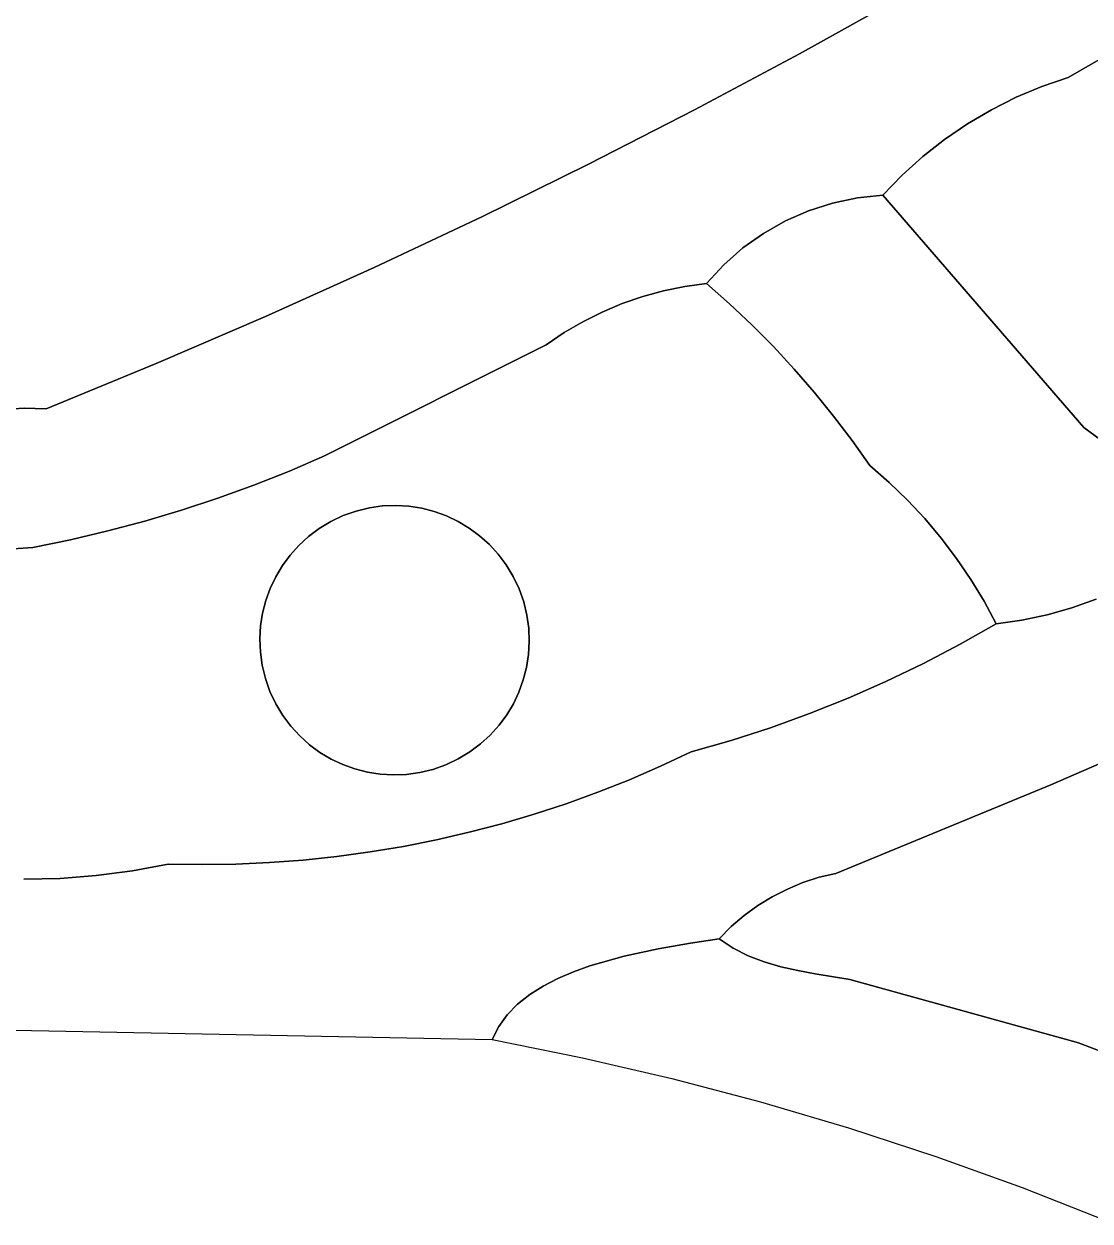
# Model space of a CAD drawing. Header units: inches. Extents: x 36.3 to 71.4, y 17.4 to 61.7.
# Drawn here: x 44.125 to 47.096, y 22.293 to 25.629 of the extents above; entities that cross this region are included whole.
import ezdxf

# ---------------------------------------------------------------- set-up
doc = ezdxf.new("R2010")
doc.units = ezdxf.units.IN
doc.layers.add('SURFACES_FOR_SKETCHUP', color=7, linetype='Continuous')

msp = doc.modelspace()

# ---------------------------------------------------------------- linework, layer by layer
at = {"layer": 'SURFACES_FOR_SKETCHUP'}
for points, invisible_edges in [([(44.9234, 25.952), (45.9932, 25.3891), (46.2615, 26.6365)], 3), ([(46.2858, 25.5455), (46.2615, 26.6365), (45.9932, 25.3891)], 3), ([(46.5757, 25.7069), (46.2615, 26.6365), (46.2858, 25.5455)], 3), ([(44.8364, 25.8981), (45.4005, 25.0913), (44.9234, 25.952)], 3), ([(45.6981, 25.2377), (44.9234, 25.952), (45.4005, 25.0913)], 3), ([(45.9932, 25.3891), (44.9234, 25.952), (45.6981, 25.2377)], 3), ([(44.7466, 25.8498), (45.1004, 24.95), (44.8364, 25.8981)], 3), ([(45.4005, 25.0913), (44.8364, 25.8981), (45.1004, 24.95)], 3), ([(44.6542, 25.8072), (45.1004, 24.95), (44.7466, 25.8498)], 3), ([(44.5594, 25.7703), (45.1004, 24.95), (44.6542, 25.8072)], 3), ([(44.5594, 25.7703), (44.4625, 25.7393), (44.798, 24.8137)], 10), ([(45.1004, 24.95), (44.5594, 25.7703), (44.798, 24.8137)], 3), ([(47.5506, 25.7705), (46.5757, 25.7069), (47.2908, 25.6279)], 3), ([(44.4625, 25.7393), (44.3638, 25.7144), (44.798, 24.8137)], 10), ([(44.1621, 25.6827), (44.1113, 25.7024), (44.005, 24.544)], 10), ([(44.005, 24.544), (44.0648, 24.5544), (44.1621, 25.6827)], 10), ([(44.0648, 24.5544), (44.1254, 24.5586), (44.1621, 25.6827)], 10), ([(44.1254, 24.5586), (44.4933, 24.6826), (44.1621, 25.6827)], 11), ([(44.2636, 25.6954), (44.1621, 25.6827), (44.4933, 24.6826)], 10), ([(44.3638, 25.7144), (44.2636, 25.6954), (44.4933, 24.6826)], 10), ([(44.4933, 24.6826), (44.798, 24.8137), (44.3638, 25.7144)], 10), ([(46.2858, 25.5455), (46.6904, 25.3071), (46.5757, 25.7069)], 3), ([(46.961, 25.4541), (47.0345, 25.4792), (46.5757, 25.7069)], 10), ([(46.8896, 25.4243), (46.961, 25.4541), (46.5757, 25.7069)], 10), ([(46.7541, 25.3506), (46.5757, 25.7069), (46.6904, 25.3071)], 3), ([(46.8206, 25.3897), (46.5757, 25.7069), (46.7541, 25.3506)], 3), ([(46.8896, 25.4243), (46.5757, 25.7069), (46.8206, 25.3897)], 3), ([(47.2908, 25.6279), (46.5757, 25.7069), (47.0345, 25.4792)], 3), ([(47.0345, 25.4792), (47.0787, 24.504), (47.2908, 25.6279)], 3), ([(47.1235, 24.4708), (47.2908, 25.6279), (47.0787, 24.504)], 3), ([(45.9932, 25.3891), (46.3113, 25.1079), (46.2858, 25.5455)], 3), ([(46.3783, 25.1294), (46.4475, 25.144), (46.2858, 25.5455)], 10), ([(46.3783, 25.1294), (46.2858, 25.5455), (46.3113, 25.1079)], 3), ([(46.5723, 25.2074), (46.2858, 25.5455), (46.4475, 25.144)], 11), ([(46.6297, 25.2593), (46.2858, 25.5455), (46.5723, 25.2074)], 3), ([(46.6904, 25.3071), (46.2858, 25.5455), (46.6297, 25.2593)], 3), ([(46.8896, 25.4243), (47.0787, 24.504), (46.961, 25.4541)], 3), ([(46.961, 25.4541), (47.0787, 24.504), (47.0345, 25.4792)], 3), ([(46.8206, 25.3897), (47.0787, 24.504), (46.8896, 25.4243)], 3), ([(45.6981, 25.2377), (46.0753, 24.958), (45.9932, 25.3891)], 3), ([(46.3113, 25.1079), (45.9932, 25.3891), (46.247, 25.0797)], 3), ([(46.1859, 25.0452), (45.9932, 25.3891), (46.1285, 25.0045)], 3), ([(46.247, 25.0797), (45.9932, 25.3891), (46.1859, 25.0452)], 3), ([(46.1285, 25.0045), (45.9932, 25.3891), (46.0753, 24.958)], 3), ([(46.7541, 25.3506), (47.0787, 24.504), (46.8206, 25.3897)], 3), ([(46.6904, 25.3071), (47.0787, 24.504), (46.7541, 25.3506)], 3), ([(46.6297, 25.2593), (47.0787, 24.504), (46.6904, 25.3071)], 3), ([(46.5723, 25.2074), (47.0787, 24.504), (46.6297, 25.2593)], 3), ([(45.4005, 25.0913), (45.7365, 24.8261), (45.6981, 25.2377)], 3), ([(45.9074, 24.8852), (45.9667, 24.8974), (45.6981, 25.2377)], 10), ([(46.0753, 24.958), (45.6981, 25.2377), (45.9667, 24.8974)], 11), ([(45.8492, 24.8692), (45.6981, 25.2377), (45.7921, 24.8495)], 3), ([(45.7921, 24.8495), (45.6981, 25.2377), (45.7365, 24.8261)], 3), ([(45.9074, 24.8852), (45.6981, 25.2377), (45.8492, 24.8692)], 3), ([(46.4475, 25.144), (46.5184, 25.1515), (46.5723, 25.2074)], 8), ([(46.5184, 25.1515), (47.0787, 24.504), (46.5723, 25.2074)], 2), ([(46.4475, 25.144), (46.2712, 24.6671), (46.5184, 25.1515)], 3), ([(46.3272, 24.6026), (46.5184, 25.1515), (46.2712, 24.6671)], 3), ([(46.3811, 24.5362), (46.5184, 25.1515), (46.3272, 24.6026)], 3), ([(46.5184, 25.1515), (46.3811, 24.5362), (47.0787, 24.504)], 3), ([(46.3113, 25.1079), (46.2131, 24.7297), (46.3783, 25.1294)], 3), ([(46.2712, 24.6671), (46.3783, 25.1294), (46.2131, 24.7297)], 3), ([(46.3783, 25.1294), (46.2712, 24.6671), (46.4475, 25.144)], 3), ([(45.1004, 24.95), (45.5799, 24.7346), (45.4005, 25.0913)], 3), ([(45.6302, 24.7686), (45.4005, 25.0913), (45.5799, 24.7346)], 3), ([(45.6825, 24.7991), (45.4005, 25.0913), (45.6302, 24.7686)], 3), ([(45.7365, 24.8261), (45.4005, 25.0913), (45.6825, 24.7991)], 3), ([(46.247, 25.0797), (46.2131, 24.7297), (46.3113, 25.1079)], 3), ([(46.2131, 24.7297), (46.247, 25.0797), (46.153, 24.7904)], 3), ([(46.1859, 25.0452), (46.153, 24.7904), (46.247, 25.0797)], 3), ([(46.1285, 25.0045), (46.153, 24.7904), (46.1859, 25.0452)], 3), ([(46.0753, 24.958), (46.0909, 24.8491), (46.1285, 25.0045)], 3), ([(46.153, 24.7904), (46.1285, 25.0045), (46.0909, 24.8491)], 3), ([(44.798, 24.8137), (44.9624, 24.4252), (45.1004, 24.95)], 3), ([(45.5799, 24.7346), (45.1004, 24.95), (44.9624, 24.4252)], 3), ([(45.9667, 24.8974), (46.0268, 24.9058), (46.0753, 24.958)], 8), ([(46.0753, 24.958), (46.0268, 24.9058), (46.0909, 24.8491)], 8), ([(45.8492, 24.8692), (46.153, 24.7904), (45.9074, 24.8852)], 3), ([(45.9667, 24.8974), (45.9074, 24.8852), (46.0909, 24.8491)], 10), ([(46.0909, 24.8491), (45.9074, 24.8852), (46.153, 24.7904)], 3), ([(46.0268, 24.9058), (45.9667, 24.8974), (46.0909, 24.8491)], 2), ([(45.7921, 24.8495), (45.7365, 24.8261), (46.2131, 24.7297)], 10), ([(45.8492, 24.8692), (45.7921, 24.8495), (46.153, 24.7904)], 10), ([(46.2131, 24.7297), (46.153, 24.7904), (45.7921, 24.8495)], 10), ([(45.7365, 24.8261), (45.6825, 24.7991), (46.2131, 24.7297)], 10), ([(44.4933, 24.6826), (44.7651, 24.3437), (44.798, 24.8137)], 3), ([(44.8643, 24.383), (44.798, 24.8137), (44.7651, 24.3437)], 3), ([(44.9624, 24.4252), (44.798, 24.8137), (44.8643, 24.383)], 3), ([(45.6302, 24.7686), (46.2712, 24.6671), (45.6825, 24.7991)], 3), ([(46.2712, 24.6671), (46.2131, 24.7297), (45.6825, 24.7991)], 10), ([(46.2712, 24.6671), (45.6302, 24.7686), (45.4688, 24.1216)], 11), ([(45.6302, 24.7686), (45.5799, 24.7346), (45.4688, 24.1216)], 10), ([(44.9624, 24.4252), (45.1973, 24.285), (45.5799, 24.7346)], 3), ([(45.2331, 24.2794), (45.5799, 24.7346), (45.1973, 24.285)], 3), ([(45.2681, 24.2704), (45.5799, 24.7346), (45.2331, 24.2794)], 3), ([(45.3019, 24.2582), (45.5799, 24.7346), (45.2681, 24.2704)], 3), ([(45.3019, 24.2582), (45.3345, 24.2427), (45.5799, 24.7346)], 10), ([(45.3345, 24.2427), (45.3655, 24.2242), (45.5799, 24.7346)], 10), ([(45.3655, 24.2242), (45.3946, 24.2028), (45.5799, 24.7346)], 10), ([(45.3946, 24.2028), (45.4217, 24.1785), (45.5799, 24.7346)], 10), ([(45.4217, 24.1785), (45.4465, 24.1514), (45.5799, 24.7346)], 10), ([(45.4465, 24.1514), (45.4688, 24.1216), (45.5799, 24.7346)], 10), ([(44.1863, 24.5567), (44.4933, 24.6826), (44.1254, 24.5586)], 2), ([(44.1863, 24.5567), (44.4614, 24.2436), (44.4933, 24.6826)], 3), ([(44.5636, 24.274), (44.4933, 24.6826), (44.4614, 24.2436)], 3), ([(44.6648, 24.3074), (44.7651, 24.3437), (44.4933, 24.6826)], 10), ([(44.5636, 24.274), (44.6648, 24.3074), (44.4933, 24.6826)], 10), ([(45.4688, 24.1216), (45.4882, 24.0893), (46.2712, 24.6671)], 10), ([(46.3272, 24.6026), (46.2712, 24.6671), (45.4882, 24.0893)], 10), ([(45.4882, 24.0893), (45.5046, 24.0546), (46.3272, 24.6026)], 10), ([(46.3811, 24.5362), (46.3272, 24.6026), (45.5046, 24.0546)], 10), ([(44.0533, 24.1637), (44.1498, 24.1703), (44.0648, 24.5544)], 10), ([(44.0648, 24.5544), (44.1498, 24.1703), (44.1254, 24.5586)], 3), ([(44.1254, 24.5586), (44.1498, 24.1703), (44.1863, 24.5567)], 3), ([(44.2544, 24.1917), (44.1863, 24.5567), (44.1498, 24.1703)], 3), ([(44.4614, 24.2436), (44.1863, 24.5567), (44.3583, 24.2161)], 3), ([(44.3583, 24.2161), (44.1863, 24.5567), (44.2544, 24.1917)], 3), ([(45.5046, 24.0546), (45.5175, 24.0183), (46.3811, 24.5362)], 10), ([(46.4327, 24.4681), (46.3811, 24.5362), (45.5175, 24.0183)], 10), ([(46.4327, 24.4681), (47.0787, 24.504), (46.3811, 24.5362)], 3), ([(46.5358, 24.3515), (47.0787, 24.504), (46.4327, 24.4681)], 11), ([(46.5869, 24.3022), (47.0787, 24.504), (46.5358, 24.3515)], 3), ([(46.6353, 24.2504), (47.0787, 24.504), (46.5869, 24.3022)], 3), ([(46.6809, 24.1961), (47.0787, 24.504), (46.6353, 24.2504)], 3), ([(46.6809, 24.1961), (46.7238, 24.1397), (47.0787, 24.504)], 10), ([(47.0787, 24.504), (46.7238, 24.1397), (47.1235, 24.4708)], 3), ([(45.5175, 24.0183), (46.2052, 23.668), (46.4327, 24.4681)], 11), ([(46.4821, 24.3983), (46.4327, 24.4681), (46.2052, 23.668)], 10), ([(46.4327, 24.4681), (46.4821, 24.3983), (46.5358, 24.3515)], 8), ([(46.7637, 24.081), (47.1235, 24.4708), (46.7238, 24.1397)], 3), ([(47.0452, 24.0017), (47.1235, 24.4708), (46.7637, 24.081)], 11), ([(47.1235, 24.4708), (47.0452, 24.0017), (47.1657, 24.4349)], 3), ([(44.8643, 24.383), (44.9799, 24.2424), (44.9624, 24.4252)], 3), ([(45.0146, 24.2588), (44.9624, 24.4252), (44.9799, 24.2424)], 3), ([(45.0509, 24.2716), (44.9624, 24.4252), (45.0146, 24.2588)], 3), ([(45.0875, 24.2806), (44.9624, 24.4252), (45.0509, 24.2716)], 3), ([(45.1243, 24.2857), (44.9624, 24.4252), (45.0875, 24.2806)], 3), ([(45.161, 24.2872), (44.9624, 24.4252), (45.1243, 24.2857)], 3), ([(45.1973, 24.285), (44.9624, 24.4252), (45.161, 24.2872)], 3), ([(47.1126, 24.0259), (47.1657, 24.4349), (47.0452, 24.0017)], 3), ([(44.7651, 24.3437), (44.9178, 24.2007), (44.8643, 24.383)], 3), ([(44.9476, 24.223), (44.8643, 24.383), (44.9178, 24.2007)], 3), ([(44.9799, 24.2424), (44.8643, 24.383), (44.9476, 24.223)], 3), ([(46.2052, 23.668), (46.3139, 23.7073), (46.4821, 24.3983)], 10), ([(46.3139, 23.7073), (46.4212, 23.7503), (46.4821, 24.3983)], 10), ([(46.5358, 24.3515), (46.4821, 24.3983), (46.4212, 23.7503)], 10), ([(46.5358, 24.3515), (46.4212, 23.7503), (46.5869, 24.3022)], 3), ([(44.7651, 24.3437), (44.6648, 24.3074), (44.8664, 24.1488)], 10), ([(44.7651, 24.3437), (44.8664, 24.1488), (44.8907, 24.1759)], 9), ([(44.7651, 24.3437), (44.8907, 24.1759), (44.9178, 24.2007)], 9), ([(44.6648, 24.3074), (44.5636, 24.274), (44.811, 24.0561)], 10), ([(44.811, 24.0561), (44.8265, 24.0887), (44.6648, 24.3074)], 10), ([(44.8265, 24.0887), (44.845, 24.1197), (44.6648, 24.3074)], 10), ([(44.845, 24.1197), (44.8664, 24.1488), (44.6648, 24.3074)], 10), ([(45.2331, 24.2794), (45.1973, 24.285), (45.0509, 24.2716)], 10), ([(45.0509, 24.2716), (45.1973, 24.285), (45.0875, 24.2806)], 3), ([(45.161, 24.2872), (45.0875, 24.2806), (45.1973, 24.285)], 3), ([(45.161, 24.2872), (45.1243, 24.2857), (45.0875, 24.2806)], 8), ([(46.527, 23.7969), (46.5869, 24.3022), (46.4212, 23.7503)], 3), ([(46.5869, 24.3022), (46.527, 23.7969), (46.6353, 24.2504)], 3), ([(44.5636, 24.274), (44.4614, 24.2436), (44.7898, 23.9873)], 10), ([(44.7898, 23.9873), (44.7988, 24.0222), (44.5636, 24.274)], 10), ([(44.7988, 24.0222), (44.811, 24.0561), (44.5636, 24.274)], 10), ([(44.811, 24.0561), (45.0146, 24.2588), (44.8265, 24.0887)], 3), ([(45.0146, 24.2588), (44.811, 24.0561), (45.3019, 24.2582)], 11), ([(44.811, 24.0561), (45.3004, 23.5646), (45.3019, 24.2582)], 11), ([(45.0146, 24.2588), (44.9799, 24.2424), (44.8265, 24.0887)], 10), ([(45.0509, 24.2716), (45.0146, 24.2588), (45.2681, 24.2704)], 10), ([(45.3019, 24.2582), (45.2681, 24.2704), (45.0146, 24.2588)], 10), ([(45.2681, 24.2704), (45.2331, 24.2794), (45.0509, 24.2716)], 10), ([(45.5046, 24.0546), (45.3019, 24.2582), (45.3004, 23.5646)], 11), ([(45.3019, 24.2582), (45.5046, 24.0546), (45.3345, 24.2427)], 3), ([(46.6353, 24.2504), (46.527, 23.7969), (46.6809, 24.1961)], 3), ([(44.2544, 24.1917), (44.7835, 23.8785), (44.3583, 24.2161)], 3), ([(44.782, 23.9152), (44.4614, 24.2436), (44.3583, 24.2161)], 9), ([(44.782, 23.9152), (44.3583, 24.2161), (44.7835, 23.8785)], 3), ([(44.782, 23.9152), (44.7842, 23.9515), (44.4614, 24.2436)], 10), ([(44.7842, 23.9515), (44.7898, 23.9873), (44.4614, 24.2436)], 10), ([(44.8265, 24.0887), (44.9799, 24.2424), (44.845, 24.1197)], 3), ([(44.845, 24.1197), (44.9799, 24.2424), (44.8664, 24.1488)], 3), ([(44.9799, 24.2424), (44.9476, 24.223), (44.8664, 24.1488)], 10), ([(44.8907, 24.1759), (44.8664, 24.1488), (44.9476, 24.223)], 10), ([(44.9476, 24.223), (44.9178, 24.2007), (44.8907, 24.1759)], 8), ([(45.5046, 24.0546), (45.4882, 24.0893), (45.3345, 24.2427)], 10), ([(45.3345, 24.2427), (45.4882, 24.0893), (45.3655, 24.2242)], 3), ([(45.3655, 24.2242), (45.4882, 24.0893), (45.3946, 24.2028)], 3), ([(44.1498, 24.1703), (44.3263, 23.2561), (44.2544, 24.1917)], 3), ([(44.7835, 23.8785), (44.2544, 24.1917), (44.7886, 23.8417)], 3), ([(44.2544, 24.1917), (44.4268, 23.2693), (44.7886, 23.8417)], 11), ([(44.4268, 23.2693), (44.2544, 24.1917), (44.3263, 23.2561)], 3), ([(45.4217, 24.1785), (45.3946, 24.2028), (45.4688, 24.1216)], 10), ([(45.4882, 24.0893), (45.4688, 24.1216), (45.3946, 24.2028)], 10), ([(46.6312, 23.847), (46.6809, 24.1961), (46.527, 23.7969)], 3), ([(46.6809, 24.1961), (46.6312, 23.847), (46.7238, 24.1397)], 3), ([(44.0533, 24.1637), (44.1244, 23.2457), (44.1498, 24.1703)], 3), ([(44.2255, 23.2482), (44.1498, 24.1703), (44.1244, 23.2457)], 3), ([(44.3263, 23.2561), (44.1498, 24.1703), (44.2255, 23.2482)], 3), ([(45.4688, 24.1216), (45.4465, 24.1514), (45.4217, 24.1785)], 8), ([(46.7238, 24.1397), (46.6312, 23.847), (46.7637, 24.081)], 3), ([(44.811, 24.0561), (44.7988, 24.0222), (44.8104, 23.7688)], 10), ([(44.8104, 23.7688), (45.0131, 23.5652), (44.811, 24.0561)], 11), ([(45.3004, 23.5646), (44.811, 24.0561), (45.0131, 23.5652)], 11), ([(45.3004, 23.5646), (45.504, 23.7673), (45.5046, 24.0546)], 11), ([(45.504, 23.7673), (45.5163, 23.8011), (45.5046, 24.0546)], 10), ([(45.5175, 24.0183), (45.5046, 24.0546), (45.5163, 23.8011)], 10), ([(46.7337, 23.9006), (46.7637, 24.081), (46.6312, 23.847)], 3), ([(46.8006, 24.0203), (46.7637, 24.081), (46.7337, 23.9006)], 10), ([(46.7637, 24.081), (46.8006, 24.0203), (46.9762, 23.9822)], 10), ([(47.0452, 24.0017), (46.7637, 24.081), (46.9762, 23.9822)], 3), ([(44.7988, 24.0222), (44.7898, 23.9873), (44.7976, 23.805)], 10), ([(44.7976, 23.805), (44.8104, 23.7688), (44.7988, 24.0222)], 10), ([(45.5163, 23.8011), (45.5252, 23.8361), (45.5175, 24.0183)], 10), ([(45.5264, 23.9817), (46.2052, 23.668), (45.5175, 24.0183)], 3), ([(45.5252, 23.8361), (45.5308, 23.8719), (45.5175, 24.0183)], 10), ([(45.5175, 24.0183), (45.5308, 23.8719), (45.5264, 23.9817)], 3), ([(46.8344, 23.9577), (46.8006, 24.0203), (46.7337, 23.9006)], 2), ([(46.9059, 23.9675), (46.9762, 23.9822), (46.8006, 24.0203)], 10), ([(46.8344, 23.9577), (46.9059, 23.9675), (46.8006, 24.0203)], 2), ([(47.0452, 24.0017), (47.2471, 23.6228), (47.1126, 24.0259)], 3), ([(44.7898, 23.9873), (44.7842, 23.9515), (44.7976, 23.805)], 10), ([(45.5315, 23.9449), (46.0951, 23.6323), (45.5264, 23.9817)], 3), ([(46.2052, 23.668), (45.5264, 23.9817), (46.0951, 23.6323)], 3), ([(45.533, 23.9082), (45.5264, 23.9817), (45.5308, 23.8719)], 3), ([(45.533, 23.9082), (45.5315, 23.9449), (45.5264, 23.9817)], 8), ([(46.9059, 23.9675), (46.9866, 23.5086), (46.9762, 23.9822)], 3), ([(46.9762, 23.9822), (47.2471, 23.6228), (47.0452, 24.0017)], 3), ([(47.2471, 23.6228), (46.9762, 23.9822), (46.9866, 23.5086)], 3), ([(44.782, 23.9152), (44.7886, 23.8417), (44.7842, 23.9515)], 3), ([(44.7976, 23.805), (44.7842, 23.9515), (44.7886, 23.8417)], 3), ([(46.7337, 23.9006), (46.9866, 23.5086), (46.8344, 23.9577)], 3), ([(46.9059, 23.9675), (46.8344, 23.9577), (46.9866, 23.5086)], 10), ([(44.782, 23.9152), (44.7835, 23.8785), (44.7886, 23.8417)], 8), ([(45.533, 23.9082), (45.9838, 23.6004), (45.5315, 23.9449)], 3), ([(46.0951, 23.6323), (45.5315, 23.9449), (45.9838, 23.6004)], 3), ([(45.5308, 23.8719), (45.9838, 23.6004), (45.533, 23.9082)], 3), ([(46.6312, 23.847), (46.9866, 23.5086), (46.7337, 23.9006)], 3), ([(45.5252, 23.8361), (45.8983, 23.5603), (45.5308, 23.8719)], 3), ([(45.9838, 23.6004), (45.5308, 23.8719), (45.8983, 23.5603)], 3), ([(44.7976, 23.805), (44.7886, 23.8417), (44.4268, 23.2693)], 10), ([(45.5163, 23.8011), (45.8118, 23.5229), (45.5252, 23.8361)], 3), ([(45.8983, 23.5603), (45.5252, 23.8361), (45.8118, 23.5229)], 3), ([(46.527, 23.7969), (46.9866, 23.5086), (46.6312, 23.847)], 3), ([(44.4268, 23.2693), (44.5266, 23.2879), (44.7976, 23.805)], 10), ([(44.8104, 23.7688), (44.7976, 23.805), (44.5266, 23.2879)], 10), ([(45.504, 23.7673), (45.8118, 23.5229), (45.5163, 23.8011)], 3), ([(46.4212, 23.7503), (46.3872, 23.2621), (46.527, 23.7969)], 3), ([(46.9866, 23.5086), (46.527, 23.7969), (46.3872, 23.2621)], 3), ([(44.8268, 23.7341), (44.8104, 23.7688), (44.5266, 23.2879)], 10), ([(44.8104, 23.7688), (44.8268, 23.7341), (44.9805, 23.5806)], 10), ([(45.0131, 23.5652), (44.8104, 23.7688), (44.9805, 23.5806)], 3), ([(45.504, 23.7673), (45.3004, 23.5646), (45.4886, 23.7347)], 3), ([(45.4886, 23.7347), (45.7242, 23.4882), (45.504, 23.7673)], 3), ([(45.8118, 23.5229), (45.504, 23.7673), (45.7242, 23.4882)], 3), ([(46.3139, 23.7073), (46.3872, 23.2621), (46.4212, 23.7503)], 3), ([(44.5266, 23.2879), (44.621, 23.2864), (44.8268, 23.7341)], 10), ([(44.8462, 23.7018), (44.8268, 23.7341), (44.621, 23.2864)], 10), ([(44.9495, 23.5991), (44.8268, 23.7341), (44.9204, 23.6206)], 3), ([(44.9805, 23.5806), (44.8268, 23.7341), (44.9495, 23.5991)], 3), ([(44.8268, 23.7341), (44.8462, 23.7018), (44.9204, 23.6206)], 10), ([(45.3004, 23.5646), (45.3351, 23.581), (45.4886, 23.7347)], 10), ([(45.4886, 23.7347), (45.3351, 23.581), (45.4701, 23.7037)], 3), ([(45.4701, 23.7037), (45.7242, 23.4882), (45.4886, 23.7347)], 3), ([(44.8685, 23.672), (44.8462, 23.7018), (44.621, 23.2864)], 10), ([(44.8933, 23.6449), (44.9204, 23.6206), (44.8462, 23.7018)], 10), ([(44.8462, 23.7018), (44.8685, 23.672), (44.8933, 23.6449)], 8), ([(45.4701, 23.7037), (45.3351, 23.581), (45.4486, 23.6746)], 3), ([(45.4486, 23.6746), (45.6358, 23.4561), (45.4701, 23.7037)], 3), ([(45.7242, 23.4882), (45.4701, 23.7037), (45.6358, 23.4561)], 3), ([(46.2052, 23.668), (46.3872, 23.2621), (46.3139, 23.7073)], 3), ([(44.621, 23.2864), (44.7153, 23.2878), (44.8685, 23.672)], 10), ([(44.8933, 23.6449), (44.8685, 23.672), (44.7153, 23.2878)], 10), ([(45.3351, 23.581), (45.3674, 23.6004), (45.4486, 23.6746)], 10), ([(45.4243, 23.6475), (45.4486, 23.6746), (45.3674, 23.6004)], 10), ([(45.4243, 23.6475), (45.5465, 23.4268), (45.4486, 23.6746)], 3), ([(45.6358, 23.4561), (45.4486, 23.6746), (45.5465, 23.4268)], 3), ([(46.0951, 23.6323), (46.2957, 23.2365), (46.2052, 23.668)], 3), ([(46.3409, 23.2511), (46.2052, 23.668), (46.2957, 23.2365)], 3), ([(46.3872, 23.2621), (46.2052, 23.668), (46.3409, 23.2511)], 3), ([(44.7153, 23.2878), (44.8094, 23.292), (44.8933, 23.6449)], 10), ([(44.9204, 23.6206), (44.8933, 23.6449), (44.8094, 23.292)], 10), ([(44.9495, 23.5991), (44.9204, 23.6206), (44.8094, 23.292)], 10), ([(45.3674, 23.6004), (45.3972, 23.6227), (45.4243, 23.6475)], 8), ([(45.3674, 23.6004), (45.4565, 23.4003), (45.3972, 23.6227)], 3), ([(45.3972, 23.6227), (45.5465, 23.4268), (45.4243, 23.6475)], 3), ([(45.5465, 23.4268), (45.3972, 23.6227), (45.4565, 23.4003)], 3), ([(45.9838, 23.6004), (46.21, 23.197), (46.0951, 23.6323)], 3), ([(46.2521, 23.2184), (46.0951, 23.6323), (46.21, 23.197)], 3), ([(46.2957, 23.2365), (46.0951, 23.6323), (46.2521, 23.2184)], 3), ([(46.9866, 23.5086), (47.0638, 22.7896), (47.2471, 23.6228)], 3), ([(47.0638, 22.7896), (47.2724, 22.7094), (47.2471, 23.6228)], 10), ([(44.8094, 23.292), (44.9031, 23.299), (44.9495, 23.5991)], 10), ([(44.9805, 23.5806), (44.9495, 23.5991), (44.9031, 23.299)], 10), ([(45.3351, 23.581), (45.4565, 23.4003), (45.3674, 23.6004)], 3), ([(45.8983, 23.5603), (46.1697, 23.1723), (45.9838, 23.6004)], 3), ([(46.21, 23.197), (45.9838, 23.6004), (46.1697, 23.1723)], 3), ([(44.9805, 23.5806), (44.9031, 23.299), (45.0131, 23.5652)], 3), ([(44.9966, 23.3089), (45.0131, 23.5652), (44.9031, 23.299)], 3), ([(45.0131, 23.5652), (44.9966, 23.3089), (45.047, 23.5529)], 3), ([(45.0896, 23.3216), (45.047, 23.5529), (44.9966, 23.3089)], 3), ([(45.0131, 23.5652), (45.047, 23.5529), (45.3004, 23.5646)], 10), ([(45.2642, 23.5517), (45.3004, 23.5646), (45.047, 23.5529)], 10), ([(45.047, 23.5529), (45.0896, 23.3216), (45.0819, 23.544)], 3), ([(45.047, 23.5529), (45.0819, 23.544), (45.2642, 23.5517)], 10), ([(45.0819, 23.544), (45.1177, 23.5384), (45.2642, 23.5517)], 10), ([(45.2642, 23.5517), (45.1177, 23.5384), (45.2275, 23.5428)], 3), ([(45.2642, 23.5517), (45.2275, 23.5428), (45.2742, 23.3554)], 10), ([(45.2642, 23.5517), (45.3657, 23.3765), (45.3004, 23.5646)], 3), ([(45.2742, 23.3554), (45.3657, 23.3765), (45.2642, 23.5517)], 10), ([(45.3004, 23.5646), (45.3657, 23.3765), (45.3351, 23.581)], 3), ([(45.4565, 23.4003), (45.3351, 23.581), (45.3657, 23.3765)], 3), ([(45.8118, 23.5229), (46.0955, 23.1136), (45.8983, 23.5603)], 3), ([(46.1697, 23.1723), (45.8983, 23.5603), (46.1315, 23.1445)], 3), ([(46.1315, 23.1445), (45.8983, 23.5603), (46.0955, 23.1136)], 3), ([(45.0819, 23.544), (45.0896, 23.3216), (45.1177, 23.5384)], 3), ([(45.1822, 23.3371), (45.1177, 23.5384), (45.0896, 23.3216)], 3), ([(45.154, 23.5362), (45.2275, 23.5428), (45.1177, 23.5384)], 3), ([(45.1177, 23.5384), (45.1822, 23.3371), (45.154, 23.5362)], 3), ([(45.154, 23.5362), (45.1907, 23.5377), (45.2275, 23.5428)], 8), ([(45.154, 23.5362), (45.1822, 23.3371), (45.1907, 23.5377)], 3), ([(45.2742, 23.3554), (45.1907, 23.5377), (45.1822, 23.3371)], 3), ([(45.2275, 23.5428), (45.1907, 23.5377), (45.2742, 23.3554)], 10), ([(45.7242, 23.4882), (45.8919, 23.0521), (45.8118, 23.5229)], 3), ([(45.982, 23.0676), (46.0955, 23.1136), (45.8118, 23.5229)], 11), ([(45.982, 23.0676), (45.8118, 23.5229), (45.8919, 23.0521)], 3), ([(45.6358, 23.4561), (45.7969, 23.0315), (45.7242, 23.4882)], 3), ([(45.8919, 23.0521), (45.7242, 23.4882), (45.7969, 23.0315)], 3), ([(46.3872, 23.2621), (46.4262, 22.9666), (46.9866, 23.5086)], 3), ([(46.4262, 22.9666), (47.0638, 22.7896), (46.9866, 23.5086)], 10), ([(45.5465, 23.4268), (45.7021, 23.0045), (45.6358, 23.4561)], 3), ([(45.7969, 23.0315), (45.6358, 23.4561), (45.7021, 23.0045)], 3), ([(45.4565, 23.4003), (45.6564, 22.988), (45.5465, 23.4268)], 3), ([(45.7021, 23.0045), (45.5465, 23.4268), (45.6564, 22.988)], 3), ([(45.3657, 23.3765), (45.5718, 22.9482), (45.4565, 23.4003)], 3), ([(45.6564, 22.988), (45.4565, 23.4003), (45.6128, 22.9693)], 3), ([(45.6128, 22.9693), (45.4565, 23.4003), (45.5718, 22.9482)], 3), ([(45.1822, 23.3371), (45.4714, 22.8681), (45.2742, 23.3554)], 3), ([(45.2742, 23.3554), (45.5341, 22.9244), (45.3657, 23.3765)], 3), ([(45.5341, 22.9244), (45.2742, 23.3554), (45.5005, 22.8978)], 3), ([(45.5005, 22.8978), (45.2742, 23.3554), (45.4714, 22.8681)], 3), ([(45.5718, 22.9482), (45.3657, 23.3765), (45.5341, 22.9244)], 3), ([(44.9966, 23.3089), (45.4299, 22.799), (45.0896, 23.3216)], 3), ([(45.0896, 23.3216), (45.4477, 22.8353), (45.1822, 23.3371)], 3), ([(45.4477, 22.8353), (45.0896, 23.3216), (45.4299, 22.799)], 3), ([(45.4714, 22.8681), (45.1822, 23.3371), (45.4477, 22.8353)], 3), ([(44.621, 23.2864), (44.5266, 23.2879), (44.4268, 23.2693)], 8), ([(44.4268, 23.2693), (45.4299, 22.799), (44.621, 23.2864)], 11), ([(44.621, 23.2864), (45.4299, 22.799), (44.7153, 23.2878)], 3), ([(44.7153, 23.2878), (45.4299, 22.799), (44.8094, 23.292)], 3), ([(44.8094, 23.292), (45.4299, 22.799), (44.9031, 23.299)], 3), ([(44.9031, 23.299), (45.4299, 22.799), (44.9966, 23.3089)], 3), ([(43.6106, 22.8345), (45.4299, 22.799), (44.3263, 23.2561)], 10), ([(44.2255, 23.2482), (43.6106, 22.8345), (44.3263, 23.2561)], 3), ([(44.2255, 23.2482), (44.1244, 23.2457), (43.6106, 22.8345)], 10), ([(44.3263, 23.2561), (45.4299, 22.799), (44.4268, 23.2693)], 3), ([(46.3409, 23.2511), (46.2957, 23.2365), (46.3295, 22.9822)], 10), ([(46.3872, 23.2621), (46.3409, 23.2511), (46.3295, 22.9822)], 10), ([(46.4262, 22.9666), (46.3872, 23.2621), (46.3295, 22.9822)], 3), ([(46.21, 23.197), (46.2811, 22.9912), (46.2521, 23.2184)], 3), ([(46.2521, 23.2184), (46.2811, 22.9912), (46.2957, 23.2365)], 3), ([(46.3295, 22.9822), (46.2957, 23.2365), (46.2811, 22.9912)], 3), ([(46.1697, 23.1723), (46.2335, 23.002), (46.21, 23.197)], 3), ([(46.2811, 22.9912), (46.21, 23.197), (46.2335, 23.002)], 3), ([(46.1315, 23.1445), (46.1872, 23.0155), (46.1697, 23.1723)], 3), ([(46.2335, 23.002), (46.1697, 23.1723), (46.1872, 23.0155)], 3), ([(46.1315, 23.1445), (46.0955, 23.1136), (46.1428, 23.0324)], 10), ([(46.1872, 23.0155), (46.1315, 23.1445), (46.1428, 23.0324)], 3), ([(45.982, 23.0676), (46.0619, 23.0799), (46.0955, 23.1136)], 8), ([(46.0619, 23.0799), (46.1008, 23.0536), (46.0955, 23.1136)], 2), ([(46.1008, 23.0536), (46.1428, 23.0324), (46.0955, 23.1136)], 10), ([(45.7969, 23.0315), (45.9301, 22.6905), (45.8919, 23.0521)], 3), ([(45.8919, 23.0521), (45.9301, 22.6905), (45.982, 23.0676)], 3), ([(45.982, 23.0676), (45.9301, 22.6905), (46.1008, 23.0536)], 11), ([(46.1428, 23.0324), (46.1008, 23.0536), (45.9301, 22.6905)], 10), ([(46.1008, 23.0536), (46.0619, 23.0799), (45.982, 23.0676)], 8), ([(45.9301, 22.6905), (45.7969, 23.0315), (45.6808, 22.7484)], 3), ([(45.7021, 23.0045), (45.6808, 22.7484), (45.7969, 23.0315)], 3), ([(46.1428, 23.0324), (45.9301, 22.6905), (46.1872, 23.0155)], 3), ([(46.1774, 22.6254), (46.1872, 23.0155), (45.9301, 22.6905)], 3), ([(46.1872, 23.0155), (46.1774, 22.6254), (46.2335, 23.002)], 3), ([(45.6564, 22.988), (45.6128, 22.9693), (45.6808, 22.7484)], 10), ([(45.7021, 23.0045), (45.6564, 22.988), (45.6808, 22.7484)], 10), ([(46.2335, 23.002), (46.1774, 22.6254), (46.2811, 22.9912)], 3), ([(46.2811, 22.9912), (46.1774, 22.6254), (46.3295, 22.9822)], 3), ([(46.3295, 22.9822), (46.1774, 22.6254), (46.4262, 22.9666)], 3), ([(45.5718, 22.9482), (45.5341, 22.9244), (45.6808, 22.7484)], 10), ([(45.6128, 22.9693), (45.5718, 22.9482), (45.6808, 22.7484)], 10), ([(46.4226, 22.553), (46.4262, 22.9666), (46.1774, 22.6254)], 3), ([(46.6656, 22.4736), (46.4262, 22.9666), (46.4226, 22.553)], 3), ([(46.4262, 22.9666), (46.6656, 22.4736), (47.0638, 22.7896)], 3), ([(45.5341, 22.9244), (45.5005, 22.8978), (45.6808, 22.7484)], 10), ([(45.5005, 22.8978), (45.4714, 22.8681), (45.6808, 22.7484)], 10), ([(45.4477, 22.8353), (45.6808, 22.7484), (45.4714, 22.8681)], 3), ([(45.4477, 22.8353), (45.4299, 22.799), (45.6808, 22.7484)], 8), ([(46.9063, 22.387), (47.0638, 22.7896), (46.6656, 22.4736)], 3), ([(47.0638, 22.7896), (46.9063, 22.387), (47.2724, 22.7094)], 3), ([(47.1444, 22.2933), (47.2724, 22.7094), (46.9063, 22.387)], 3)]:
    msp.add_3dface(points, dxfattribs=dict(at, invisible_edges=invisible_edges))

doc.saveas('drawing.dxf')
